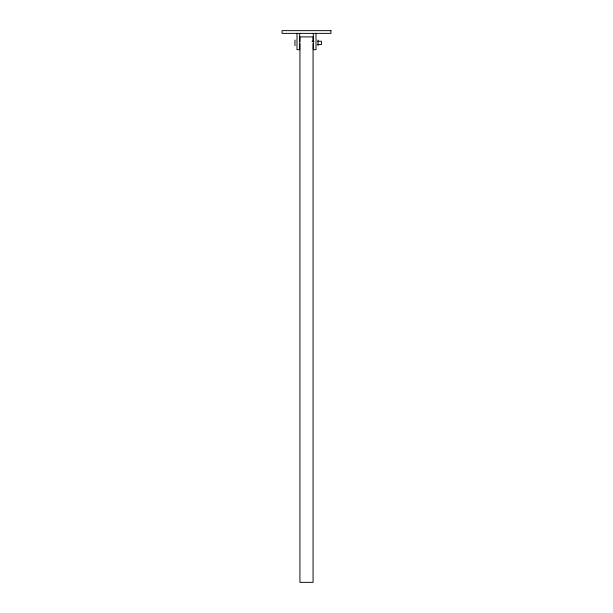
<?xml version="1.0" encoding="UTF-8"?>
<svg xmlns="http://www.w3.org/2000/svg" width="613" height="613" viewBox="0 0 613 613"><rect width="100%" height="100%" fill="white"/><g stroke="black" fill="none" stroke-linecap="round" stroke-linejoin="round"><path stroke-width="0.92" d="M312.04 41.247L313.925 41.247M317.687 41.247L321.45 41.247L321.45 44.511L317.687 44.511M318.047 40.06L318.047 45.707M316.009 33.37L316.009 49.676L313.297 49.676L313.297 33.37M313.067 41.684L313.067 36.903L299.933 36.903L299.933 41.684M313.067 43.6L313.067 582.35L299.933 582.35L299.933 43.6M299.703 33.37L299.703 49.676L296.991 49.676L296.991 33.37M294.953 40.06L294.953 45.707M330.959 30.65L282.041 30.65L282.041 33.37L330.959 33.37L330.959 30.65"/></g></svg>
